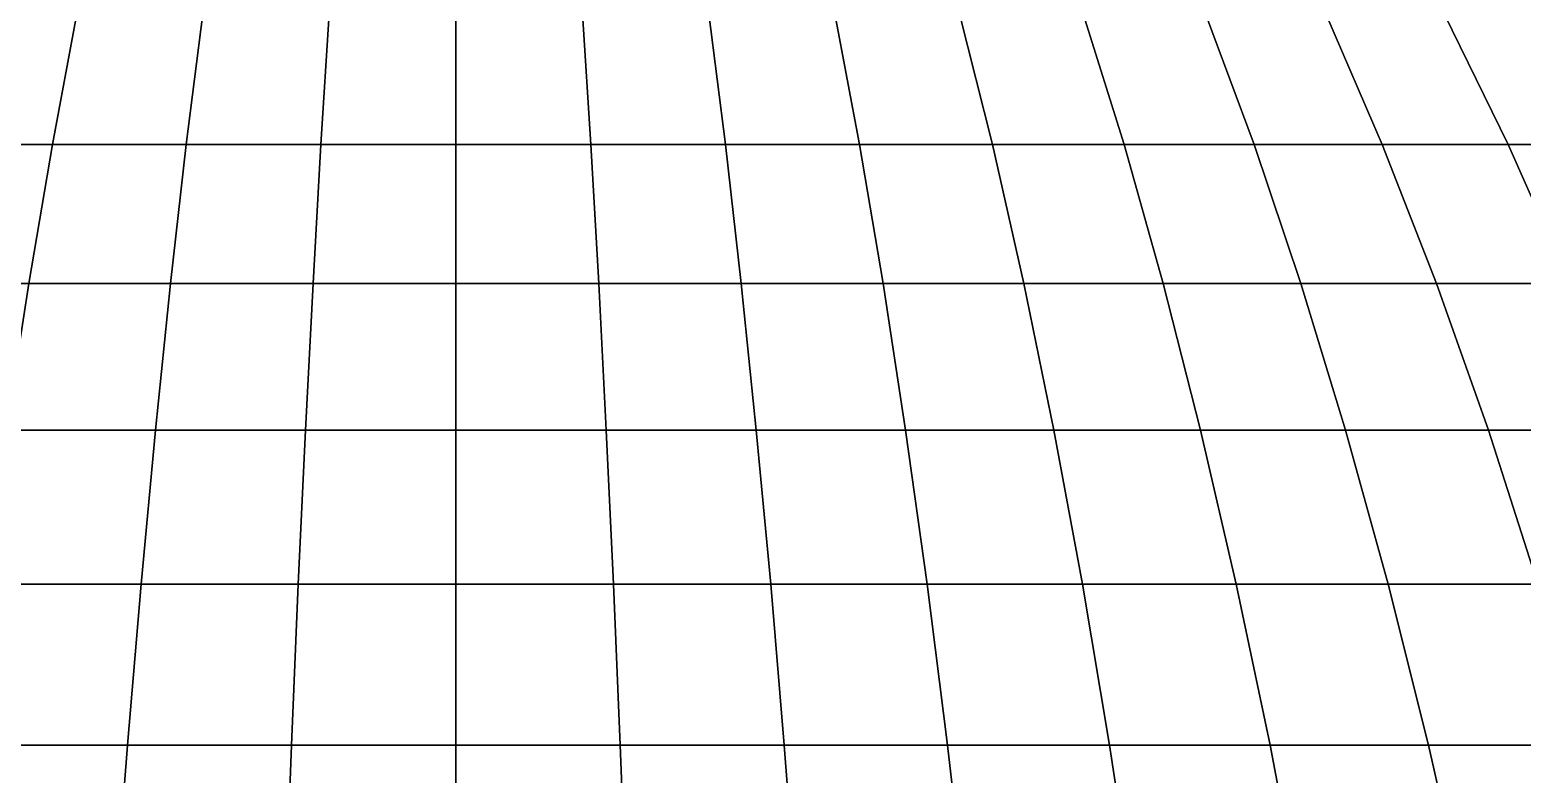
# Model space of a CAD drawing. Extents: x -610 to 610, y -610 to 610.
# Drawn here: x -59.9 to 150, y 382.6 to 487.4 of the extents above; entities that cross this region are included whole.
import ezdxf

# ---------------------------------------------------------------- set-up
doc = ezdxf.new("R2010")
doc.units = 0

msp = doc.modelspace()

# ---------------------------------------------------------------- linework, layer by layer
for points in [[(-75.446533, 471.227173, -379.295319), (-70.844765, 489.635315, -356.160706), (-53.283451, 489.635315, -359.207886), (-56.744511, 471.227173, -382.540436)], [(-56.744511, 471.227173, 382.540436), (-53.283451, 489.635315, 359.207886), (-70.844765, 489.635315, 356.160706), (-75.446533, 471.227173, 379.295319)], [(-56.744511, 471.227173, -382.540436), (-53.283451, 489.635315, -359.207886), (-35.593777, 489.635315, -361.389679), (-37.905792, 471.227173, -384.863922)], [(-37.905792, 471.227173, 384.863922), (-35.593777, 489.635315, 361.389679), (-53.283451, 489.635315, 359.207886), (-56.744511, 471.227173, 382.540436)], [(-37.905792, 471.227173, -384.863922), (-35.593777, 489.635315, -361.389679), (-17.818352, 489.635315, -362.700867), (-18.975754, 471.227173, -386.260315)], [(-18.975754, 471.227173, 386.260315), (-17.818352, 489.635315, 362.700867), (-35.593777, 489.635315, 361.389679), (-37.905792, 471.227173, 384.863922)], [(-18.975754, 471.227173, -386.260315), (-17.818352, 489.635315, -362.700867), (0, 489.635315, -363.138306), (0, 471.227173, -386.726135)], [(0, 471.227173, 386.726135), (0, 489.635315, 363.138306), (-17.818352, 489.635315, 362.700867), (-18.975754, 471.227173, 386.260315)], [(18.975754, 471.227173, -386.260315), (0, 471.227173, -386.726135), (0, 489.635315, -363.138306), (17.818352, 489.635315, -362.700867)], [(0, 471.227173, 386.726135), (18.975754, 471.227173, 386.260315), (17.818352, 489.635315, 362.700867), (0, 489.635315, 363.138306)], [(37.905792, 471.227173, -384.863922), (18.975754, 471.227173, -386.260315), (17.818352, 489.635315, -362.700867), (35.593777, 489.635315, -361.389679)], [(18.975754, 471.227173, 386.260315), (37.905792, 471.227173, 384.863922), (35.593777, 489.635315, 361.389679), (17.818352, 489.635315, 362.700867)], [(56.744511, 471.227173, -382.540436), (37.905792, 471.227173, -384.863922), (35.593777, 489.635315, -361.389679), (53.283451, 489.635315, -359.207886)], [(37.905792, 471.227173, 384.863922), (56.744511, 471.227173, 382.540436), (53.283451, 489.635315, 359.207886), (35.593777, 489.635315, 361.389679)], [(75.446533, 471.227173, -379.295319), (56.744511, 471.227173, -382.540436), (53.283451, 489.635315, -359.207886), (70.844765, 489.635315, -356.160706)], [(56.744511, 471.227173, 382.540436), (75.446533, 471.227173, 379.295319), (70.844765, 489.635315, 356.160706), (53.283451, 489.635315, 359.207886)], [(93.966782, 471.227173, -375.136444), (75.446533, 471.227173, -379.295319), (70.844765, 489.635315, -356.160706), (88.235413, 489.635315, -352.255493)], [(75.446533, 471.227173, 379.295319), (93.966782, 471.227173, 375.136444), (88.235413, 489.635315, 352.255493), (70.844765, 489.635315, 356.160706)], [(112.260674, 471.227173, -370.073853), (93.966782, 471.227173, -375.136444), (88.235413, 489.635315, -352.255493), (105.413475, 489.635315, -347.501678)], [(93.966782, 471.227173, 375.136444), (112.260674, 471.227173, 370.073853), (105.413475, 489.635315, 347.501678), (88.235413, 489.635315, 352.255493)], [(130.284119, 471.227173, -364.11972), (112.260674, 471.227173, -370.073853), (105.413475, 489.635315, -347.501678), (122.337608, 489.635315, -341.910706)], [(112.260674, 471.227173, 370.073853), (130.284119, 471.227173, 364.11972), (122.337608, 489.635315, 341.910706), (105.413475, 489.635315, 347.501678)], [(147.993698, 471.227173, -357.288361), (130.284119, 471.227173, -364.11972), (122.337608, 489.635315, -341.910706), (138.96701, 489.635315, -335.496063)], [(130.284119, 471.227173, 364.11972), (147.993698, 471.227173, 357.288361), (138.96701, 489.635315, 335.496063), (122.337608, 489.635315, 341.910706)], [(165.346741, 471.227173, -349.596283), (147.993698, 471.227173, -357.288361), (138.96701, 489.635315, -335.496063), (155.261642, 489.635315, -328.273132)], [(147.993698, 471.227173, 357.288361), (165.346741, 471.227173, 349.596283), (155.261642, 489.635315, 328.273132), (138.96701, 489.635315, 335.496063)], [(-79.866539, 451.683807, -401.516174), (-75.446533, 471.227173, -379.295319), (-56.744511, 471.227173, -382.540436), (-60.068863, 451.683807, -404.951416)], [(-60.068863, 451.683807, 404.951416), (-56.744511, 471.227173, 382.540436), (-75.446533, 471.227173, 379.295319), (-79.866539, 451.683807, 401.516174)], [(-60.068863, 451.683807, -404.951416), (-56.744511, 471.227173, -382.540436), (-37.905792, 471.227173, -384.863922), (-40.126484, 451.683807, -407.411041)], [(-40.126484, 451.683807, 407.411041), (-37.905792, 471.227173, 384.863922), (-56.744511, 471.227173, 382.540436), (-60.068863, 451.683807, 404.951416)], [(-40.126484, 451.683807, -407.411041), (-37.905792, 471.227173, -384.863922), (-18.975754, 471.227173, -386.260315), (-20.087439, 451.683807, -408.889221)], [(-20.087439, 451.683807, 408.889221), (-18.975754, 471.227173, 386.260315), (-37.905792, 471.227173, 384.863922), (-40.126484, 451.683807, 407.411041)], [(-20.087439, 451.683807, -408.889221), (-18.975754, 471.227173, -386.260315), (0, 471.227173, -386.726135), (0, 451.683807, -409.382355)], [(0, 451.683807, 409.382355), (0, 471.227173, 386.726135), (-18.975754, 471.227173, 386.260315), (-20.087439, 451.683807, 408.889221)], [(20.087439, 451.683807, -408.889221), (0, 451.683807, -409.382355), (0, 471.227173, -386.726135), (18.975754, 471.227173, -386.260315)], [(0, 451.683807, 409.382355), (20.087439, 451.683807, 408.889221), (18.975754, 471.227173, 386.260315), (0, 471.227173, 386.726135)], [(40.126484, 451.683807, -407.411041), (20.087439, 451.683807, -408.889221), (18.975754, 471.227173, -386.260315), (37.905792, 471.227173, -384.863922)], [(20.087439, 451.683807, 408.889221), (40.126484, 451.683807, 407.411041), (37.905792, 471.227173, 384.863922), (18.975754, 471.227173, 386.260315)], [(60.068863, 451.683807, -404.951416), (40.126484, 451.683807, -407.411041), (37.905792, 471.227173, -384.863922), (56.744511, 471.227173, -382.540436)], [(40.126484, 451.683807, 407.411041), (60.068863, 451.683807, 404.951416), (56.744511, 471.227173, 382.540436), (37.905792, 471.227173, 384.863922)], [(79.866539, 451.683807, -401.516174), (60.068863, 451.683807, -404.951416), (56.744511, 471.227173, -382.540436), (75.446533, 471.227173, -379.295319)], [(60.068863, 451.683807, 404.951416), (79.866539, 451.683807, 401.516174), (75.446533, 471.227173, 379.295319), (56.744511, 471.227173, 382.540436)], [(99.471786, 451.683807, -397.113647), (79.866539, 451.683807, -401.516174), (75.446533, 471.227173, -379.295319), (93.966782, 471.227173, -375.136444)], [(79.866539, 451.683807, 401.516174), (99.471786, 451.683807, 397.113647), (93.966782, 471.227173, 375.136444), (75.446533, 471.227173, 379.295319)], [(118.837425, 451.683807, -391.754456), (99.471786, 451.683807, -397.113647), (93.966782, 471.227173, -375.136444), (112.260674, 471.227173, -370.073853)], [(99.471786, 451.683807, 397.113647), (118.837425, 451.683807, 391.754456), (112.260674, 471.227173, 370.073853), (93.966782, 471.227173, 375.136444)], [(137.916748, 451.683807, -385.451508), (118.837425, 451.683807, -391.754456), (112.260674, 471.227173, -370.073853), (130.284119, 471.227173, -364.11972)], [(118.837425, 451.683807, 391.754456), (137.916748, 451.683807, 385.451508), (130.284119, 471.227173, 364.11972), (112.260674, 471.227173, 370.073853)], [(156.663834, 451.683807, -378.219971), (137.916748, 451.683807, -385.451508), (130.284119, 471.227173, -364.11972), (147.993698, 471.227173, -357.288361)], [(137.916748, 451.683807, 385.451508), (156.663834, 451.683807, 378.219971), (147.993698, 471.227173, 357.288361), (130.284119, 471.227173, 364.11972)], [(175.033508, 451.683807, -370.077271), (156.663834, 451.683807, -378.219971), (147.993698, 471.227173, -357.288361), (165.346741, 471.227173, -349.596283)], [(156.663834, 451.683807, 378.219971), (175.033508, 451.683807, 370.077271), (165.346741, 471.227173, 349.596283), (147.993698, 471.227173, 357.288361)], [(-63.248505, 431.052277, -426.38681), (-60.068863, 451.683807, -404.951416), (-40.126484, 451.683807, -407.411041), (-42.250515, 431.052277, -428.976654)], [(-42.250515, 431.052277, 428.976654), (-40.126484, 451.683807, 407.411041), (-60.068863, 451.683807, 404.951416), (-63.248505, 431.052277, 426.38681)], [(-42.250515, 431.052277, -428.976654), (-40.126484, 451.683807, -407.411041), (-20.087439, 451.683807, -408.889221), (-21.150732, 431.052277, -430.533051)], [(-21.150732, 431.052277, 430.533051), (-20.087439, 451.683807, 408.889221), (-40.126484, 451.683807, 407.411041), (-42.250515, 431.052277, 428.976654)], [(-21.150732, 431.052277, -430.533051), (-20.087439, 451.683807, -408.889221), (0, 451.683807, -409.382355), (0, 431.052277, -431.052277)], [(0, 431.052277, 431.052277), (0, 451.683807, 409.382355), (-20.087439, 451.683807, 408.889221), (-21.150732, 431.052277, 430.533051)], [(21.150732, 431.052277, -430.533051), (0, 431.052277, -431.052277), (0, 451.683807, -409.382355), (20.087439, 451.683807, -408.889221)], [(0, 431.052277, 431.052277), (21.150732, 431.052277, 430.533051), (20.087439, 451.683807, 408.889221), (0, 451.683807, 409.382355)], [(42.250515, 431.052277, -428.976654), (21.150732, 431.052277, -430.533051), (20.087439, 451.683807, -408.889221), (40.126484, 451.683807, -407.411041)], [(21.150732, 431.052277, 430.533051), (42.250515, 431.052277, 428.976654), (40.126484, 451.683807, 407.411041), (20.087439, 451.683807, 408.889221)], [(63.248505, 431.052277, -426.38681), (42.250515, 431.052277, -428.976654), (40.126484, 451.683807, -407.411041), (60.068863, 451.683807, -404.951416)], [(42.250515, 431.052277, 428.976654), (63.248505, 431.052277, 426.38681), (60.068863, 451.683807, 404.951416), (40.126484, 451.683807, 407.411041)], [(84.094131, 431.052277, -422.769775), (63.248505, 431.052277, -426.38681), (60.068863, 451.683807, -404.951416), (79.866539, 451.683807, -401.516174)], [(63.248505, 431.052277, 426.38681), (84.094131, 431.052277, 422.769775), (79.866539, 451.683807, 401.516174), (60.068863, 451.683807, 404.951416)], [(104.737167, 431.052277, -418.134186), (84.094131, 431.052277, -422.769775), (79.866539, 451.683807, -401.516174), (99.471786, 451.683807, -397.113647)], [(84.094131, 431.052277, 422.769775), (104.737167, 431.052277, 418.134186), (99.471786, 451.683807, 397.113647), (79.866539, 451.683807, 401.516174)], [(125.127876, 431.052277, -412.491333), (104.737167, 431.052277, -418.134186), (99.471786, 451.683807, -397.113647), (118.837425, 451.683807, -391.754456)], [(104.737167, 431.052277, 418.134186), (125.127876, 431.052277, 412.491333), (118.837425, 451.683807, 391.754456), (99.471786, 451.683807, 397.113647)], [(145.217148, 431.052277, -405.854736), (125.127876, 431.052277, -412.491333), (118.837425, 451.683807, -391.754456), (137.916748, 451.683807, -385.451508)], [(125.127876, 431.052277, 412.491333), (145.217148, 431.052277, 405.854736), (137.916748, 451.683807, 385.451508), (118.837425, 451.683807, 391.754456)], [(164.956573, 431.052277, -398.240417), (145.217148, 431.052277, -405.854736), (137.916748, 451.683807, -385.451508), (156.663834, 451.683807, -378.219971)], [(145.217148, 431.052277, 405.854736), (164.956573, 431.052277, 398.240417), (156.663834, 451.683807, 378.219971), (137.916748, 451.683807, 385.451508)], [(-66.27578, 409.382355, -446.795013), (-63.248505, 431.052277, -426.38681), (-42.250515, 431.052277, -428.976654), (-44.272755, 409.382355, -449.50882)], [(-44.272755, 409.382355, 449.50882), (-42.250515, 431.052277, 428.976654), (-63.248505, 431.052277, 426.38681), (-66.27578, 409.382355, 446.795013)], [(-44.272755, 409.382355, -449.50882), (-42.250515, 431.052277, -428.976654), (-21.150732, 431.052277, -430.533051), (-22.163073, 409.382355, -451.139709)], [(-22.163073, 409.382355, 451.139709), (-21.150732, 431.052277, 430.533051), (-42.250515, 431.052277, 428.976654), (-44.272755, 409.382355, 449.50882)], [(-22.163073, 409.382355, -451.139709), (-21.150732, 431.052277, -430.533051), (0, 431.052277, -431.052277), (0, 409.382355, -451.683807)], [(0, 409.382355, 451.683807), (0, 431.052277, 431.052277), (-21.150732, 431.052277, 430.533051), (-22.163073, 409.382355, 451.139709)], [(22.163073, 409.382355, -451.139709), (0, 409.382355, -451.683807), (0, 431.052277, -431.052277), (21.150732, 431.052277, -430.533051)], [(0, 409.382355, 451.683807), (22.163073, 409.382355, 451.139709), (21.150732, 431.052277, 430.533051), (0, 431.052277, 431.052277)], [(44.272755, 409.382355, -449.50882), (22.163073, 409.382355, -451.139709), (21.150732, 431.052277, -430.533051), (42.250515, 431.052277, -428.976654)], [(22.163073, 409.382355, 451.139709), (44.272755, 409.382355, 449.50882), (42.250515, 431.052277, 428.976654), (21.150732, 431.052277, 430.533051)], [(66.27578, 409.382355, -446.795013), (44.272755, 409.382355, -449.50882), (42.250515, 431.052277, -428.976654), (63.248505, 431.052277, -426.38681)], [(44.272755, 409.382355, 449.50882), (66.27578, 409.382355, 446.795013), (63.248505, 431.052277, 426.38681), (42.250515, 431.052277, 428.976654)], [(88.119141, 409.382355, -443.004822), (66.27578, 409.382355, -446.795013), (63.248505, 431.052277, -426.38681), (84.094131, 431.052277, -422.769775)], [(66.27578, 409.382355, 446.795013), (88.119141, 409.382355, 443.004822), (84.094131, 431.052277, 422.769775), (63.248505, 431.052277, 426.38681)], [(109.750214, 409.382355, -438.14743), (88.119141, 409.382355, -443.004822), (84.094131, 431.052277, -422.769775), (104.737167, 431.052277, -418.134186)], [(88.119141, 409.382355, 443.004822), (109.750214, 409.382355, 438.14743), (104.737167, 431.052277, 418.134186), (84.094131, 431.052277, 422.769775)], [(131.116882, 409.382355, -432.234436), (109.750214, 409.382355, -438.14743), (104.737167, 431.052277, -418.134186), (125.127876, 431.052277, -412.491333)], [(109.750214, 409.382355, 438.14743), (131.116882, 409.382355, 432.234436), (125.127876, 431.052277, 412.491333), (104.737167, 431.052277, 418.134186)], [(152.167694, 409.382355, -425.280212), (131.116882, 409.382355, -432.234436), (125.127876, 431.052277, -412.491333), (145.217148, 431.052277, -405.854736)], [(131.116882, 409.382355, 432.234436), (152.167694, 409.382355, 425.280212), (145.217148, 431.052277, 405.854736), (125.127876, 431.052277, 412.491333)], [(172.851913, 409.382355, -417.301422), (152.167694, 409.382355, -425.280212), (145.217148, 431.052277, -405.854736), (164.956573, 431.052277, -398.240417)], [(152.167694, 409.382355, 425.280212), (172.851913, 409.382355, 417.301422), (164.956573, 431.052277, 398.240417), (145.217148, 431.052277, 405.854736)], [(-69.143387, 386.726135, -466.126862), (-66.27578, 409.382355, -446.795013), (-44.272755, 409.382355, -449.50882), (-46.188343, 386.726135, -468.958069)], [(-46.188343, 386.726135, 468.958069), (-44.272755, 409.382355, 449.50882), (-66.27578, 409.382355, 446.795013), (-69.143387, 386.726135, 466.126862)], [(-46.188343, 386.726135, -468.958069), (-44.272755, 409.382355, -449.50882), (-22.163073, 409.382355, -451.139709), (-23.122021, 386.726135, -470.659576)], [(-23.122021, 386.726135, 470.659576), (-22.163073, 409.382355, 451.139709), (-44.272755, 409.382355, 449.50882), (-46.188343, 386.726135, 468.958069)], [(-23.122021, 386.726135, -470.659576), (-22.163073, 409.382355, -451.139709), (0, 409.382355, -451.683807), (0, 386.726135, -471.227173)], [(0, 386.726135, 471.227173), (0, 409.382355, 451.683807), (-22.163073, 409.382355, 451.139709), (-23.122021, 386.726135, 470.659576)], [(23.122021, 386.726135, -470.659576), (0, 386.726135, -471.227173), (0, 409.382355, -451.683807), (22.163073, 409.382355, -451.139709)], [(0, 386.726135, 471.227173), (23.122021, 386.726135, 470.659576), (22.163073, 409.382355, 451.139709), (0, 409.382355, 451.683807)], [(46.188343, 386.726135, -468.958069), (23.122021, 386.726135, -470.659576), (22.163073, 409.382355, -451.139709), (44.272755, 409.382355, -449.50882)], [(23.122021, 386.726135, 470.659576), (46.188343, 386.726135, 468.958069), (44.272755, 409.382355, 449.50882), (22.163073, 409.382355, 451.139709)], [(69.143387, 386.726135, -466.126862), (46.188343, 386.726135, -468.958069), (44.272755, 409.382355, -449.50882), (66.27578, 409.382355, -446.795013)], [(46.188343, 386.726135, 468.958069), (69.143387, 386.726135, 466.126862), (66.27578, 409.382355, 446.795013), (44.272755, 409.382355, 449.50882)], [(91.931862, 386.726135, -462.172668), (69.143387, 386.726135, -466.126862), (66.27578, 409.382355, -446.795013), (88.119141, 409.382355, -443.004822)], [(69.143387, 386.726135, 466.126862), (91.931862, 386.726135, 462.172668), (88.119141, 409.382355, 443.004822), (66.27578, 409.382355, 446.795013)], [(114.498863, 386.726135, -457.105103), (91.931862, 386.726135, -462.172668), (88.119141, 409.382355, -443.004822), (109.750214, 409.382355, -438.14743)], [(91.931862, 386.726135, 462.172668), (114.498863, 386.726135, 457.105103), (109.750214, 409.382355, 438.14743), (88.119141, 409.382355, 443.004822)], [(136.790024, 386.726135, -450.936279), (114.498863, 386.726135, -457.105103), (109.750214, 409.382355, -438.14743), (131.116882, 409.382355, -432.234436)], [(114.498863, 386.726135, 457.105103), (136.790024, 386.726135, 450.936279), (131.116882, 409.382355, 432.234436), (109.750214, 409.382355, 438.14743)], [(158.751648, 386.726135, -443.681122), (136.790024, 386.726135, -450.936279), (131.116882, 409.382355, -432.234436), (152.167694, 409.382355, -425.280212)], [(136.790024, 386.726135, 450.936279), (158.751648, 386.726135, 443.681122), (152.167694, 409.382355, 425.280212), (131.116882, 409.382355, 432.234436)], [(-71.844421, 363.138306, -484.335724), (-69.143387, 386.726135, -466.126862), (-46.188343, 386.726135, -468.958069), (-47.992653, 363.138306, -487.277588)], [(-47.992653, 363.138306, 487.277588), (-46.188343, 386.726135, 468.958069), (-69.143387, 386.726135, 466.126862), (-71.844421, 363.138306, 484.335724)], [(-47.992653, 363.138306, -487.277588), (-46.188343, 386.726135, -468.958069), (-23.122021, 386.726135, -470.659576), (-24.025267, 363.138306, -489.045502)], [(-24.025267, 363.138306, 489.045502), (-23.122021, 386.726135, 470.659576), (-46.188343, 386.726135, 468.958069), (-47.992653, 363.138306, 487.277588)], [(-24.025267, 363.138306, -489.045502), (-23.122021, 386.726135, -470.659576), (0, 386.726135, -471.227173), (0, 363.138306, -489.635315)], [(0, 363.138306, 489.635315), (0, 386.726135, 471.227173), (-23.122021, 386.726135, 470.659576), (-24.025267, 363.138306, 489.045502)], [(24.025267, 363.138306, -489.045502), (0, 363.138306, -489.635315), (0, 386.726135, -471.227173), (23.122021, 386.726135, -470.659576)], [(0, 363.138306, 489.635315), (24.025267, 363.138306, 489.045502), (23.122021, 386.726135, 470.659576), (0, 386.726135, 471.227173)], [(47.992653, 363.138306, -487.277588), (24.025267, 363.138306, -489.045502), (23.122021, 386.726135, -470.659576), (46.188343, 386.726135, -468.958069)], [(24.025267, 363.138306, 489.045502), (47.992653, 363.138306, 487.277588), (46.188343, 386.726135, 468.958069), (23.122021, 386.726135, 470.659576)], [(71.844421, 363.138306, -484.335724), (47.992653, 363.138306, -487.277588), (46.188343, 386.726135, -468.958069), (69.143387, 386.726135, -466.126862)], [(47.992653, 363.138306, 487.277588), (71.844421, 363.138306, 484.335724), (69.143387, 386.726135, 466.126862), (46.188343, 386.726135, 468.958069)], [(95.523109, 363.138306, -480.227112), (71.844421, 363.138306, -484.335724), (69.143387, 386.726135, -466.126862), (91.931862, 386.726135, -462.172668)], [(71.844421, 363.138306, 484.335724), (95.523109, 363.138306, 480.227112), (91.931862, 386.726135, 462.172668), (69.143387, 386.726135, 466.126862)], [(118.971672, 363.138306, -474.961548), (95.523109, 363.138306, -480.227112), (91.931862, 386.726135, -462.172668), (114.498863, 386.726135, -457.105103)], [(95.523109, 363.138306, 480.227112), (118.971672, 363.138306, 474.961548), (114.498863, 386.726135, 457.105103), (91.931862, 386.726135, 462.172668)], [(142.133636, 363.138306, -468.551788), (118.971672, 363.138306, -474.961548), (114.498863, 386.726135, -457.105103), (136.790024, 386.726135, -450.936279)], [(118.971672, 363.138306, 474.961548), (142.133636, 363.138306, 468.551788), (136.790024, 386.726135, 450.936279), (114.498863, 386.726135, 457.105103)], [(164.953171, 363.138306, -461.013214), (142.133636, 363.138306, -468.551788), (136.790024, 386.726135, -450.936279), (158.751648, 386.726135, -443.681122)], [(142.133636, 363.138306, 468.551788), (164.953171, 363.138306, 461.013214), (158.751648, 386.726135, 443.681122), (136.790024, 386.726135, 450.936279)]]:
    msp.add_3dface(points)

doc.saveas('drawing.dxf')
